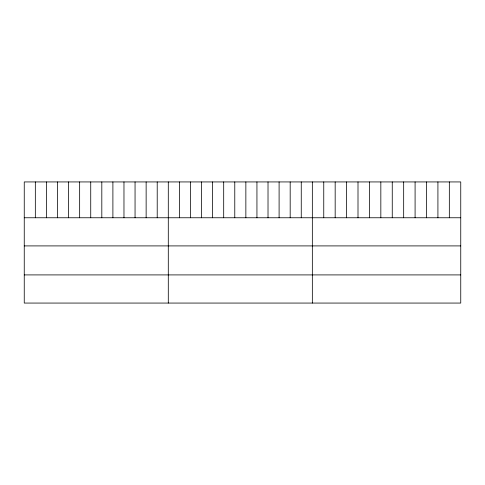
<?xml version="1.0" encoding="UTF-8"?>
<svg xmlns="http://www.w3.org/2000/svg" width="485" height="485" viewBox="0 0 485 485"><rect width="100%" height="100%" fill="white"/><g stroke="black" fill="none" stroke-linecap="round" stroke-linejoin="round"><path stroke-width="0.73" d="M460.75 217.759L460.75 303.064L24.25 303.064L24.25 181.936L460.75 181.936L460.75 217.759L24.25 217.759M24.25 245.907L460.75 245.907M24.25 274.91L460.75 274.91M449.334 181.936L449.334 217.759M437.919 181.936L437.919 217.759M426.503 181.936L426.503 217.759M415.087 181.936L415.087 217.759M403.672 181.936L403.672 217.759M392.256 181.936L392.256 217.759M380.834 181.936L380.834 217.759M369.418 181.936L369.418 217.759M358.003 181.936L358.003 217.759M346.587 181.936L346.587 217.759M335.171 181.936L335.171 217.759M323.756 181.936L323.756 217.759M312.34 181.936L312.34 303.064M301.258 181.936L301.258 217.759M290.182 181.936L290.182 217.759M279.099 181.936L279.099 217.759M268.017 181.936L268.017 217.759M256.941 181.936L256.941 217.759M245.859 181.936L245.859 217.759M234.776 181.936L234.776 217.759M223.694 181.936L223.694 217.759M212.618 181.936L212.618 217.759M201.536 181.936L201.536 217.759M190.453 181.936L190.453 217.759M179.377 181.936L179.377 217.759M168.295 181.936L168.295 303.064M157.213 181.936L157.213 217.759M146.137 181.936L146.137 217.759M135.054 181.936L135.054 217.759M123.972 181.936L123.972 217.759M112.896 181.936L112.896 217.759M101.814 181.936L101.814 217.759M90.731 181.936L90.731 217.759M79.649 181.936L79.649 217.759M68.573 181.936L68.573 217.759M57.491 181.936L57.491 217.759M46.408 181.936L46.408 217.759M35.332 181.936L35.332 217.759"/></g></svg>
